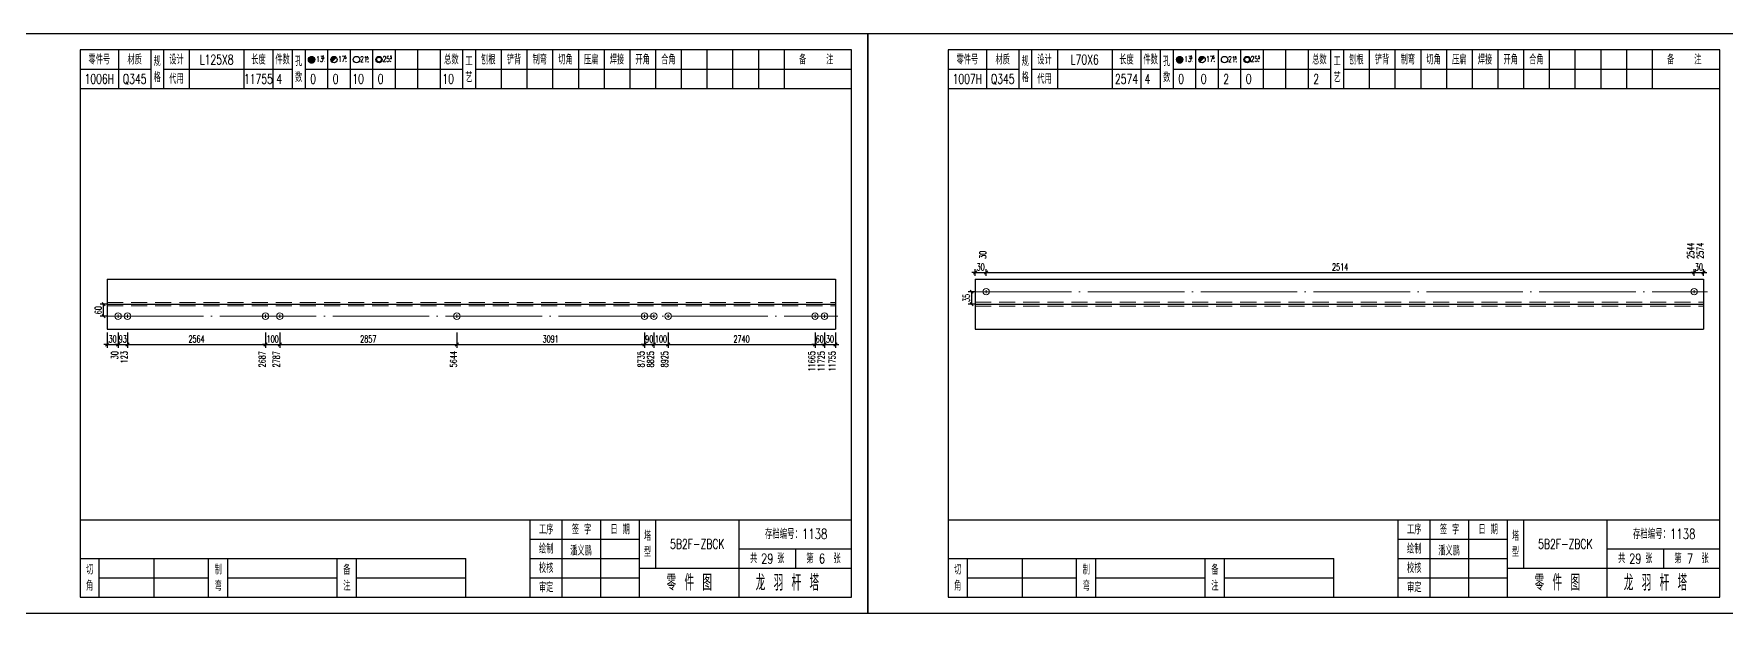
# Model space of a CAD drawing. Header units: millimetres. Extents: x 0 to 30240, y -10896 to -1348.
# Drawn here: x 1361 to 1887, y -7281 to -7101 of the extents above; entities that cross this region are included whole.
import ezdxf
from ezdxf.enums import TextEntityAlignment as Align

# ---------------------------------------------------------------- set-up
doc = ezdxf.new("R2010")
doc.units = ezdxf.units.MM
doc.header["$LTSCALE"] = 20
doc.header["$PDMODE"] = 1
doc.linetypes.add('DASHDOT2X', pattern=[1.75, 1.5, -0.125, 0, -0.125])
doc.linetypes.add('HIDDEN', pattern=[0.375, 0.25, -0.125])
for name, color, linetype, lineweight in [('1', 7, 'Continuous', 25), ('11', 3, 'Continuous', 13), ('2', 1, 'HIDDEN', 13), ('5', 1, 'Continuous', 13), ('7', 2, 'DASHDOT2X', 13)]:
    doc.layers.add(name, color=color, linetype=linetype, lineweight=lineweight)
doc.styles.get("Standard").update_dxf_attribs({"font": 'simplex', "width": 0.7, "bigfont": 'gbhzfs.shx'})
doc.styles.add('SYMBOL_TXT', font='txt.shx', dxfattribs={"width": 0.6})
doc.styles.add('TITLE_TXT', font='simplex.shx', dxfattribs={"width": 0.75, "height": 2.5, "bigfont": 'gbhzfs.shx'})
doc.dimstyles.get("Standard").update_dxf_attribs({"dimtxt": 2.1, "dimasz": 1, "dimexe": 1.05, "dimexo": 0, "dimgap": 0.63, "dimtad": 1, "dimzin": 0, "dimdsep": 46, "dimtxsty": 'standard', "dimblk": 'OBLIQUE', "dimblk1": 'OBLIQUE', "dimblk2": 'OBLIQUE', "dimcen": 0.09, "dimadec": 0, "dimazin": 0, "dimtfac": 1, "dimtdec": 1, "dimtix": 1, "dimtmove": 0, "dimatfit": 3, "dimfxl": 0, "dimtolj": 1, "dimtzin": 0, "dimarcsym": 0})
pattern_1 = [(0, (-3, 0), (0, 0.0125), [])]

# ---------------------------------------------------------------- blocks, each defined once
blk = doc.blocks.new('M12_HOLE')
h = blk.add_hatch()
h.set_pattern_fill('LINE', scale=0.1, style=0)
h.set_pattern_definition(pattern_1)
h.paths.add_polyline_path([(-5, 0, 1), (-1, 0, 1)])
at = {"color": 7}
blk.add_circle((-3, 0), 2, dxfattribs=at)
at = {"color": 7, "attachment_point": 1, "style": 'SYMBOL_TXT'}
for s, insert, char_height, width in [('13\\f??|b0|i0|c0|p54;.', (-0.1, 2.1), 3.5, 5.707), ('5', (3.7, 2.3), 1.8, 2.931)]:
    blk.add_mtext(s, dxfattribs=dict(at, insert=insert, char_height=char_height, width=width))
blk = doc.blocks.new('M16_HOLE')
h = blk.add_hatch()
h.set_pattern_fill('LINE', scale=0.1, style=0)
h.set_pattern_definition(pattern_1)
h.paths.add_polyline_path([(-1.6, 1.4, 0.668179), (-5, 0, 0.198912), (-4.4, -1.4)])
at = {"color": 7}
blk.add_circle((-3, 0), 2, dxfattribs=at)
at = {"color": 7, "attachment_point": 1, "style": 'SYMBOL_TXT'}
for s, insert, char_height, width in [('17.', (-0.4, 2.1), 3.5, 6.316), ('5', (3.6, 2.3), 1.8, 1.822)]:
    blk.add_mtext(s, dxfattribs=dict(at, insert=insert, char_height=char_height, width=width))
blk = doc.blocks.new('M20_HOLE')
at = {"color": 7}
blk.add_circle((-3, 0), 2, dxfattribs=at)
at = {"color": 7, "attachment_point": 1, "style": 'SYMBOL_TXT'}
for s, insert, char_height, width in [('21.', (-0.7, 2), 3.5, 6.074), ('5', (3.3, 2), 1.8, 1.458)]:
    blk.add_mtext(s, dxfattribs=dict(at, insert=insert, char_height=char_height, width=width))
blk = doc.blocks.new('M24_HOLE')
at = {"color": 7}
for radius in [2, 1.5]:
    blk.add_circle((-3, 0), radius, dxfattribs=at)
at = {"color": 7, "attachment_point": 1, "style": 'SYMBOL_TXT'}
for s, insert, char_height, width in [('25.', (-0.7, 2.1), 3.5, 2.429), ('5', (3.9, 2.3), 1.8, 1.944)]:
    blk.add_mtext(s, dxfattribs=dict(at, insert=insert, char_height=char_height, width=width))
blk = doc.blocks.new('JgCard')
for p, q in [((270, 180), (0, 180)), ((0, 180), (0, 0)), ((270, 0), (270, 180)), ((265, 175), (25, 175)), ((25, 175), (25, 5)), ((37, 175), (37, 163)), ((47, 175), (47, 163)), ((51, 175), (51, 163)), ((59, 175), (59, 163)), ((76, 175), (76, 163)), ((85, 175), (85, 163)), ((91, 175), (91, 163)), ((95, 175), (95, 163)), ((102, 175), (102, 163)), ((109, 175), (109, 163)), ((116, 175), (116, 163)), ((123, 175), (123, 163)), ((130, 175), (130, 163)), ((137, 175), (137, 163)), ((144, 175), (144, 163)), ((148, 175), (148, 163)), ((156, 175), (156, 163)), ((164, 175), (164, 163)), ((172, 175), (172, 163)), ((180, 175), (180, 163)), ((188, 175), (188, 163)), ((196, 175), (196, 163)), ((204, 175), (204, 163)), ((212, 175), (212, 163)), ((220, 175), (220, 163)), ((228, 175), (228, 163)), ((236, 175), (236, 163)), ((244, 175), (244, 163)), ((265, 5), (265, 175)), ((25, 169), (47, 169)), ((51, 169), (91, 169)), ((95, 169), (144, 169)), ((148, 169), (265, 169)), ((25, 163), (265, 163)), ((25, 29), (265, 29)), ((165, 5), (165, 29)), ((175, 5), (175, 29)), ((187, 5), (187, 29)), ((199, 5), (199, 29)), ((204, 29), (204, 14)), ((230, 5), (230, 29)), ((165, 23), (199, 23)), ((25, 17), (145, 17)), ((31, 5), (31, 17)), ((48, 17), (48, 5)), ((65, 5), (65, 17)), ((71, 5), (71, 17)), ((105, 5), (105, 17)), ((111, 5), (111, 17)), ((145, 5), (145, 17)), ((165, 17), (199, 17)), ((230, 20), (265, 20)), ((247.5, 20), (247.5, 14)), ((31, 11), (65, 11)), ((71, 11), (105, 11)), ((111, 11), (145, 11)), ((165, 11), (199, 11)), ((199, 14), (265, 14)), ((0, 0), (270, 0)), ((25, 5), (265, 5))]:
    blk.add_line(p, q)
blk.add_lwpolyline([(96.03, 171.99, -1), (98.03, 171.99, -1)], format="xyb", close=True)
blk.add_point((145, 96))
at = {"xscale": 0.5, "yscale": 0.5, "zscale": 0.5}
for name, p in [('M12_HOLE', (98.53, 171.99)), ('M16_HOLE', (105.5, 172)), ('M20_HOLE', (112.5, 172)), ('M24_HOLE', (119.5, 172))]:
    blk.add_blockref(name, p, dxfattribs=at)
at = {"style": 'TITLE_TXT', "width": 0.75}
for s, height, p in [('存档编号：1138', 3.076, (238.02, 23.07)), ('潘义鹏', 3, (177.45, 17.91)), ('龙 羽 杆 塔', 5, (235.17, 6.97))]:
    blk.add_text(s, height=height, dxfattribs=at).set_placement(p)
at = {"attachment_point": 5, "style": 'TITLE_TXT'}
for s, insert, char_height, width in [('零件号', (31, 172), 3, 15), ('材质', (42, 172), 3, 8), ('设计', (55, 172), 3, 8), ('长度', (80.5, 172), 3, 8), ('件数', (88, 172), 3, 6), ('总数', (140.5, 172), 3, 7), ('刨根', (152, 172), 3, 8), ('铲背', (160, 172), 3, 8), ('制弯', (168, 172), 3, 8), ('切角', (176, 172), 3, 8), ('压扁', (184, 172), 3, 8), ('焊接', (192, 172), 3, 8), ('开角', (200, 172), 3, 8), ('合角', (208, 172), 3, 8), ('备    注', (254, 172), 3, 22), ('规格', (49, 169), 3, 4), ('孔数', (93, 169), 3, 4), ('工\\P艺', (146, 169), 3, 4), ('代用', (55, 166), 3, 8), ('工序', (170, 26), 3, 10), ('签 字', (181, 26), 3, 12), ('日 期', (193, 26), 3, 12), ('绘制', (170, 20), 3, 10), ('塔\\P型', (201.5, 21.5), 3, 5), ('校核', (170, 14), 3, 10), ('共    张', (238.75, 17), 3, 17.5), ('第    张', (256.25, 17), 3, 17.5), ('切\\P角', (28, 11), 3, 6), ('制\\P弯', (68, 11), 3, 6), ('备\\P注', (108, 11), 3, 6), ('零 件 图', (214.5, 9.5), 5, 31), ('审定', (170, 8), 3, 10)]:
    blk.add_mtext(s, dxfattribs=dict(at, insert=insert, char_height=char_height, width=width))
blk = doc.blocks.new('M20')
for p, q in [((-0.5, 0), (0.5, 0)), ((0, -0.5), (0, 0.5))]:
    blk.add_line(p, q)
blk.add_circle((0, 0), 1)
blk = doc.blocks.new('_Oblique')
at = {"color": 0, "linetype": 'ByBlock', "lineweight": -2}
blk.add_line((-0.5, -0.5), (0.5, 0.5), dxfattribs=at)
blk = doc.blocks.new('*D3968')
at = {"layer": '11', "color": 0, "lineweight": -2}
for p, q in [((1383.4, -7193.87), (1383.4, -7198.6)), ((1386.84, -7193.87), (1386.84, -7198.6)), ((1383.4, -7197.55), (1382.4, -7197.55)), ((1383.4, -7197.55), (1386.84, -7197.55)), ((1386.84, -7197.55), (1387.84, -7197.55))]:
    blk.add_line(p, q, dxfattribs=at)
at = {"layer": 'Defpoints', "color": 0}
for p in [(1383.4, -7193.87), (1386.84, -7193.87), (1386.84, -7197.55)]:
    blk.add_point(p, dxfattribs=at)
at = {"layer": '11', "color": 0, "lineweight": -2}
blk.add_blockref('_Oblique', (1383.4, -7197.55), dxfattribs=at)
at = {"layer": '11', "color": 0, "lineweight": -2, "rotation": 180}
blk.add_blockref('_Oblique', (1386.84, -7197.55), dxfattribs=at)
at = {"layer": '11', "color": 0, "insert": (1385.12, -7195.87), "char_height": 2.1, "attachment_point": 5}
blk.add_mtext('\\A1;30', dxfattribs=at)
blk = doc.blocks.new('*D3969')
at = {"layer": '11', "color": 0, "lineweight": -2}
for p, q in [((1386.84, -7193.87), (1386.84, -7198.6)), ((1389.78, -7193.87), (1389.78, -7198.6)), ((1386.84, -7197.55), (1385.84, -7197.55)), ((1386.84, -7197.55), (1389.78, -7197.55)), ((1389.78, -7197.55), (1390.78, -7197.55))]:
    blk.add_line(p, q, dxfattribs=at)
at = {"layer": 'Defpoints', "color": 0}
for p in [(1386.84, -7193.87), (1389.78, -7193.87), (1389.78, -7197.55)]:
    blk.add_point(p, dxfattribs=at)
at = {"layer": '11', "color": 0, "lineweight": -2}
blk.add_blockref('_Oblique', (1386.84, -7197.55), dxfattribs=at)
at = {"layer": '11', "color": 0, "lineweight": -2, "rotation": 180}
blk.add_blockref('_Oblique', (1389.78, -7197.55), dxfattribs=at)
at = {"layer": '11', "color": 0, "insert": (1388.31, -7195.87), "char_height": 2.1, "attachment_point": 5}
blk.add_mtext('\\A1;93', dxfattribs=at)
blk = doc.blocks.new('*D3971')
at = {"layer": '11', "color": 0, "lineweight": -2}
for p, q in [((1432.71, -7193.87), (1432.71, -7198.6)), ((1437.12, -7193.87), (1437.12, -7198.6)), ((1432.71, -7197.55), (1431.71, -7197.55)), ((1432.71, -7197.55), (1437.12, -7197.55)), ((1437.12, -7197.55), (1438.12, -7197.55))]:
    blk.add_line(p, q, dxfattribs=at)
at = {"layer": 'Defpoints', "color": 0}
for p in [(1432.71, -7193.87), (1437.12, -7193.87), (1437.12, -7197.55)]:
    blk.add_point(p, dxfattribs=at)
at = {"layer": '11', "color": 0, "lineweight": -2}
blk.add_blockref('_Oblique', (1432.71, -7197.55), dxfattribs=at)
at = {"layer": '11', "color": 0, "lineweight": -2, "rotation": 180}
blk.add_blockref('_Oblique', (1437.12, -7197.55), dxfattribs=at)
at = {"layer": '11', "color": 0, "insert": (1434.92, -7195.87), "char_height": 2.1, "attachment_point": 5}
blk.add_mtext('\\A1;100', dxfattribs=at)
blk = doc.blocks.new('*D3974')
at = {"layer": '11', "color": 0, "lineweight": -2}
for p, q in [((1550.57, -7193.87), (1550.57, -7198.6)), ((1553.51, -7193.87), (1553.51, -7198.6)), ((1550.57, -7197.55), (1549.57, -7197.55)), ((1550.57, -7197.55), (1553.51, -7197.55)), ((1553.51, -7197.55), (1554.51, -7197.55))]:
    blk.add_line(p, q, dxfattribs=at)
at = {"layer": 'Defpoints', "color": 0}
for p in [(1550.57, -7193.87), (1553.51, -7193.87), (1553.51, -7197.55)]:
    blk.add_point(p, dxfattribs=at)
at = {"layer": '11', "color": 0, "lineweight": -2}
blk.add_blockref('_Oblique', (1550.57, -7197.55), dxfattribs=at)
at = {"layer": '11', "color": 0, "lineweight": -2, "rotation": 180}
blk.add_blockref('_Oblique', (1553.51, -7197.55), dxfattribs=at)
at = {"layer": '11', "color": 0, "insert": (1552.04, -7195.87), "char_height": 2.1, "attachment_point": 5}
blk.add_mtext('\\A1;90', dxfattribs=at)
blk = doc.blocks.new('*D3975')
at = {"layer": '11', "color": 0, "lineweight": -2}
for p, q in [((1553.51, -7193.87), (1553.51, -7198.6)), ((1557.92, -7193.87), (1557.92, -7198.6)), ((1553.51, -7197.55), (1552.51, -7197.55)), ((1553.51, -7197.55), (1557.92, -7197.55)), ((1557.92, -7197.55), (1558.92, -7197.55))]:
    blk.add_line(p, q, dxfattribs=at)
at = {"layer": 'Defpoints', "color": 0}
for p in [(1553.51, -7193.87), (1557.92, -7193.87), (1557.92, -7197.55)]:
    blk.add_point(p, dxfattribs=at)
at = {"layer": '11', "color": 0, "lineweight": -2}
blk.add_blockref('_Oblique', (1553.51, -7197.55), dxfattribs=at)
at = {"layer": '11', "color": 0, "lineweight": -2, "rotation": 180}
blk.add_blockref('_Oblique', (1557.92, -7197.55), dxfattribs=at)
at = {"layer": '11', "color": 0, "insert": (1555.72, -7195.87), "char_height": 2.1, "attachment_point": 5}
blk.add_mtext('\\A1;100', dxfattribs=at)
blk = doc.blocks.new('*D3977')
at = {"layer": '11', "color": 0, "lineweight": -2}
for p, q in [((1603.62, -7193.87), (1603.62, -7198.6)), ((1606.56, -7193.87), (1606.56, -7198.6)), ((1603.62, -7197.55), (1602.62, -7197.55)), ((1603.62, -7197.55), (1606.56, -7197.55)), ((1606.56, -7197.55), (1607.56, -7197.55))]:
    blk.add_line(p, q, dxfattribs=at)
at = {"layer": 'Defpoints', "color": 0}
for p in [(1603.62, -7193.87), (1606.56, -7193.87), (1606.56, -7197.55)]:
    blk.add_point(p, dxfattribs=at)
at = {"layer": '11', "color": 0, "lineweight": -2}
blk.add_blockref('_Oblique', (1603.62, -7197.55), dxfattribs=at)
at = {"layer": '11', "color": 0, "lineweight": -2, "rotation": 180}
blk.add_blockref('_Oblique', (1606.56, -7197.55), dxfattribs=at)
at = {"layer": '11', "color": 0, "insert": (1605.09, -7195.87), "char_height": 2.1, "attachment_point": 5}
blk.add_mtext('\\A1;60', dxfattribs=at)
blk = doc.blocks.new('*D3978')
at = {"layer": '11', "color": 0, "lineweight": -2}
for p, q in [((1606.56, -7193.87), (1606.56, -7198.6)), ((1610, -7193.87), (1610, -7198.6)), ((1606.56, -7197.55), (1605.56, -7197.55)), ((1606.56, -7197.55), (1610, -7197.55)), ((1610, -7197.55), (1611, -7197.55))]:
    blk.add_line(p, q, dxfattribs=at)
at = {"layer": 'Defpoints', "color": 0}
for p in [(1606.56, -7193.87), (1610, -7193.87), (1610, -7197.55)]:
    blk.add_point(p, dxfattribs=at)
at = {"layer": '11', "color": 0, "lineweight": -2}
blk.add_blockref('_Oblique', (1606.56, -7197.55), dxfattribs=at)
at = {"layer": '11', "color": 0, "lineweight": -2, "rotation": 180}
blk.add_blockref('_Oblique', (1610, -7197.55), dxfattribs=at)
at = {"layer": '11', "color": 0, "insert": (1608.28, -7195.87), "char_height": 2.1, "attachment_point": 5}
blk.add_mtext('\\A1;30', dxfattribs=at)
blk = doc.blocks.new('*D3980')
at = {"layer": '11', "color": 0, "lineweight": -2}
for p, q in [((1653.4, -7175.18), (1652.4, -7175.18)), ((1653.4, -7176.23), (1653.4, -7174.13)), ((1653.4, -7175.18), (1656.84, -7175.18)), ((1656.84, -7176.23), (1656.84, -7174.13)), ((1656.84, -7175.18), (1657.84, -7175.18))]:
    blk.add_line(p, q, dxfattribs=at)
at = {"layer": 'Defpoints', "color": 0}
for p in [(1656.84, -7175.18), (1653.4, -7176.23), (1656.84, -7176.23)]:
    blk.add_point(p, dxfattribs=at)
at = {"layer": '11', "color": 0, "lineweight": -2}
blk.add_blockref('_Oblique', (1653.4, -7175.18), dxfattribs=at)
at = {"layer": '11', "color": 0, "lineweight": -2, "rotation": 180}
blk.add_blockref('_Oblique', (1656.84, -7175.18), dxfattribs=at)
at = {"layer": '11', "color": 0, "insert": (1655.12, -7173.5), "char_height": 2.1, "attachment_point": 5}
blk.add_mtext('\\A1;30', dxfattribs=at)
blk = doc.blocks.new('*D3982')
at = {"layer": '11', "color": 0, "lineweight": -2}
for p, q in [((1877.06, -7175.18), (1876.06, -7175.18)), ((1877.06, -7176.23), (1877.06, -7174.13)), ((1877.06, -7175.18), (1880, -7175.18)), ((1880, -7176.23), (1880, -7174.13)), ((1880, -7175.18), (1881, -7175.18))]:
    blk.add_line(p, q, dxfattribs=at)
at = {"layer": 'Defpoints', "color": 0}
for p in [(1880, -7175.18), (1877.06, -7176.23), (1880, -7176.23)]:
    blk.add_point(p, dxfattribs=at)
at = {"layer": '11', "color": 0, "lineweight": -2}
blk.add_blockref('_Oblique', (1877.06, -7175.18), dxfattribs=at)
at = {"layer": '11', "color": 0, "lineweight": -2, "rotation": 180}
blk.add_blockref('_Oblique', (1880, -7175.18), dxfattribs=at)
at = {"layer": '11', "color": 0, "insert": (1878.53, -7173.5), "char_height": 2.1, "attachment_point": 5}
blk.add_mtext('\\A1;30', dxfattribs=at)

msp = doc.modelspace()

# ---------------------------------------------------------------- linework, layer by layer
at = {"layer": '1'}
for p, q in [((1383.4, -7177.281), (1383.4, -7192.821)), ((1383.4, -7177.281), (1610, -7177.281)), ((1610, -7177.281), (1610, -7192.821)), ((1653.4, -7177.281), (1653.4, -7192.821)), ((1653.4, -7177.281), (1880, -7177.281)), ((1880, -7177.281), (1880, -7192.821)), ((1383.4, -7185.051), (1610, -7185.051)), ((1653.4, -7185.051), (1880, -7185.051)), ((1383.4, -7192.821), (1610, -7192.821)), ((1653.4, -7192.821), (1880, -7192.821))]:
    msp.add_line(p, q, dxfattribs=at)
at = {"layer": '2'}
for p, q in [((1383.4, -7184.554), (1610, -7184.554)), ((1383.4, -7185.549), (1610, -7185.549)), ((1653.4, -7184.385), (1880, -7184.385)), ((1653.4, -7185.717), (1880, -7185.717))]:
    msp.add_line(p, q, dxfattribs=at)
at = {"layer": '7'}
for p, q in [((1653.4, -7181.166), (1881.26, -7181.166)), ((1383.4, -7188.781), (1610.76, -7188.781))]:
    msp.add_line(p, q, dxfattribs=at)

# ---------------------------------------------------------------- block references
at = {"layer": '1'}
for p in [(1350, -7281.051), (1620, -7281.051)]:
    msp.add_blockref('JgCard', p, dxfattribs=at)
at = {"layer": '5'}
for p in [(1656.84, -7181.166), (1877.06, -7181.166), (1386.84, -7188.781), (1389.78, -7188.781), (1432.713, -7188.781), (1437.123, -7188.781), (1492.195, -7188.781), (1550.572, -7188.781), (1553.512, -7188.781), (1557.922, -7188.781), (1603.62, -7188.781), (1606.56, -7188.781)]:
    msp.add_blockref('M20', p, dxfattribs=at)

# ---------------------------------------------------------------- texts
at = {"style": 'TITLE_TXT', "width": 0.75}
for s, p in [('29', (1586.842, -7265.616)), ('6', (1604.82, -7265.588)), ('29', (1856.842, -7265.616)), ('7', (1874.82, -7265.588))]:
    msp.add_text(s, height=3, dxfattribs=at).set_placement(p)
at = {"layer": '1', "width": 0.7}
for s, p in [('L125X8', (1417.5, -7109.051)), ('L70X6', (1687.5, -7109.051)), ('1006H', (1381, -7115.051)), ('Q345', (1392, -7115.051)), ('11755', (1430.5, -7115.051)), ('4', (1437, -7115.051)), ('0', (1447.5, -7115.051)), ('0', (1454.5, -7115.051)), ('10', (1461.5, -7115.051)), ('0', (1468.5, -7115.051)), ('10', (1489.5, -7115.051)), ('1007H', (1651, -7115.051)), ('Q345', (1662, -7115.051)), ('2574', (1700.5, -7115.051)), ('4', (1707, -7115.051)), ('0', (1717.5, -7115.051)), ('0', (1724.5, -7115.051)), ('2', (1731.5, -7115.051)), ('0', (1738.5, -7115.051)), ('2', (1759.5, -7115.051))]:
    msp.add_text(s, height=3, dxfattribs=at).set_placement(p, align=Align.MIDDLE_CENTER)
for s, p in [('30', (1656.84, -7170.981)), ('2544', (1877.038, -7170.981)), ('2574', (1880, -7170.981))]:
    msp.add_text(s, height=2.1, rotation=90, dxfattribs=at).set_placement(p)
for s, p in [('30', (1386.84, -7199.646)), ('123', (1389.769, -7199.646)), ('2687', (1432.713, -7199.646)), ('2787', (1437.123, -7199.646)), ('5644', (1492.197, -7199.646)), ('8735', (1550.568, -7199.646)), ('8825', (1553.504, -7199.646)), ('8925', (1557.912, -7199.646)), ('11665', (1603.642, -7199.646)), ('11725', (1606.611, -7199.646)), ('11755', (1610, -7199.646))]:
    msp.add_text(s, height=2.1, rotation=90, dxfattribs=at).set_placement(p, align=Align.RIGHT)
at = {"layer": '1', "char_height": 3, "width": 26, "attachment_point": 5}
for insert in [(1567, -7259.551), (1837, -7259.551)]:
    msp.add_mtext('5B2F-ZBCK', dxfattribs=dict(at, insert=insert))

# ---------------------------------------------------------------- dimensions: what is measured, and where the dimension line sits
at = {"layer": '1'}
for base, p1, p2, text in [((1652.35, -7181.166), (1653.35, -7185.051), (1653.35, -7181.166), '35'), ((1382.35, -7185.051), (1383.35, -7188.781), (1383.35, -7185.051), '60')]:
    msp.add_linear_dim(base=base, p1=p1, p2=p2, angle=90, text=text, dimstyle='standard', dxfattribs=at).render()
at = {"layer": '11'}
for base, p1, p2, text, picture, middle in [((1656.84, -7175.181), (1653.4, -7176.231), (1656.84, -7176.231), '30', '*D3980', (1655.12, -7173.501)), ((1880, -7175.181), (1877.06, -7176.231), (1880, -7176.231), '30', '*D3982', (1878.53, -7173.501)), ((1386.84, -7197.546), (1383.4, -7193.871), (1386.84, -7193.871), '30', '*D3968', (1385.12, -7195.866)), ((1389.78, -7197.546), (1386.84, -7193.871), (1389.78, -7193.871), '93', '*D3969', (1388.31, -7195.866)), ((1437.123, -7197.546), (1432.713, -7193.871), (1437.123, -7193.871), '100', '*D3971', (1434.918, -7195.866)), ((1553.512, -7197.546), (1550.572, -7193.871), (1553.512, -7193.871), '90', '*D3974', (1552.042, -7195.866)), ((1557.922, -7197.546), (1553.512, -7193.871), (1557.922, -7193.871), '100', '*D3975', (1555.717, -7195.866)), ((1606.56, -7197.546), (1603.62, -7193.871), (1606.56, -7193.871), '60', '*D3977', (1605.09, -7195.866)), ((1610, -7197.546), (1606.56, -7193.871), (1610, -7193.871), '30', '*D3978', (1608.28, -7195.866))]:
    dim = msp.add_linear_dim(base=base, p1=p1, p2=p2, text=text, dimstyle='standard', dxfattribs=at)
    dim.commit()
    dim.dimension.update_dxf_attribs({"geometry": picture, "text_midpoint": middle})
for base, p1, p2, text in [((1877.06, -7175.181), (1656.84, -7176.231), (1877.06, -7176.231), '2514'), ((1432.713, -7197.546), (1389.78, -7193.871), (1432.713, -7193.871), '2564'), ((1492.195, -7197.546), (1437.123, -7193.871), (1492.195, -7193.871), '2857'), ((1550.572, -7197.546), (1492.195, -7193.871), (1550.572, -7193.871), '3091'), ((1603.62, -7197.546), (1557.922, -7193.871), (1603.62, -7193.871), '2740')]:
    msp.add_linear_dim(base=base, p1=p1, p2=p2, text=text, dimstyle='standard', dxfattribs=at).render()

doc.saveas('drawing.dxf')
